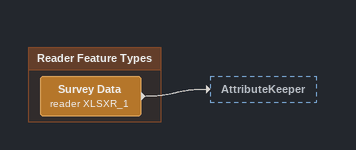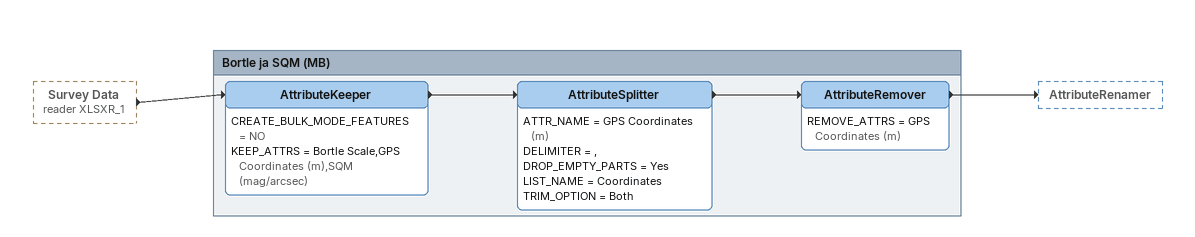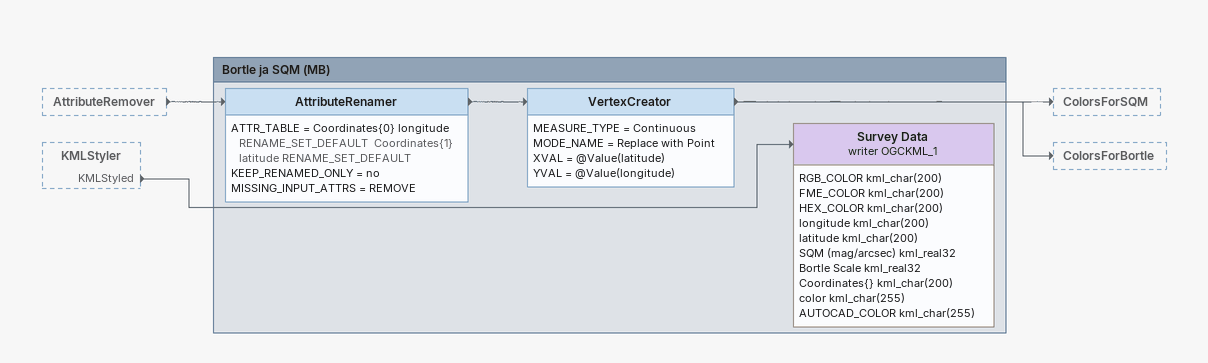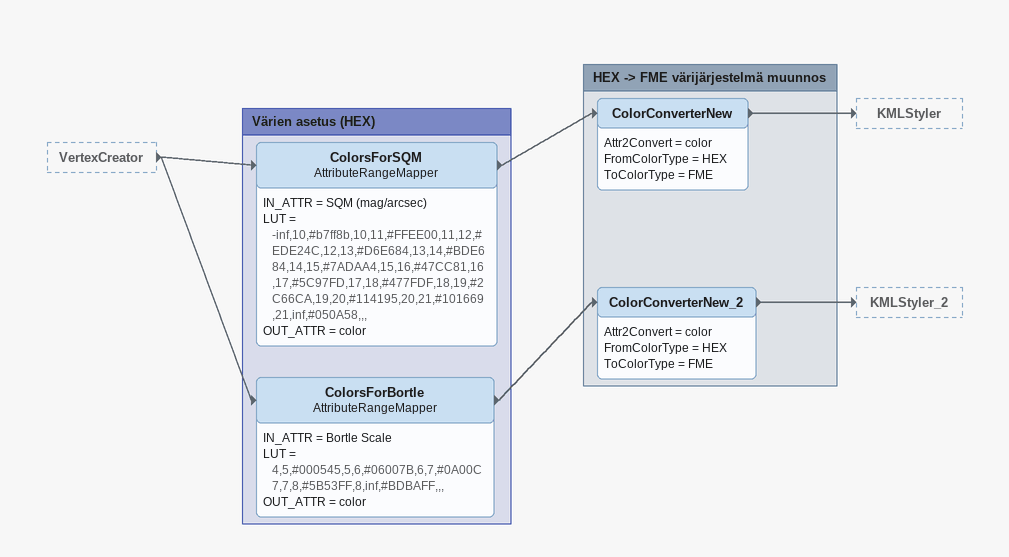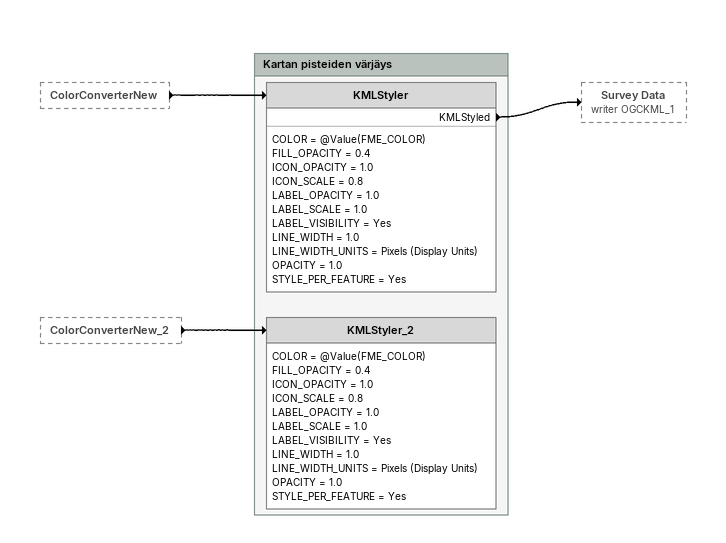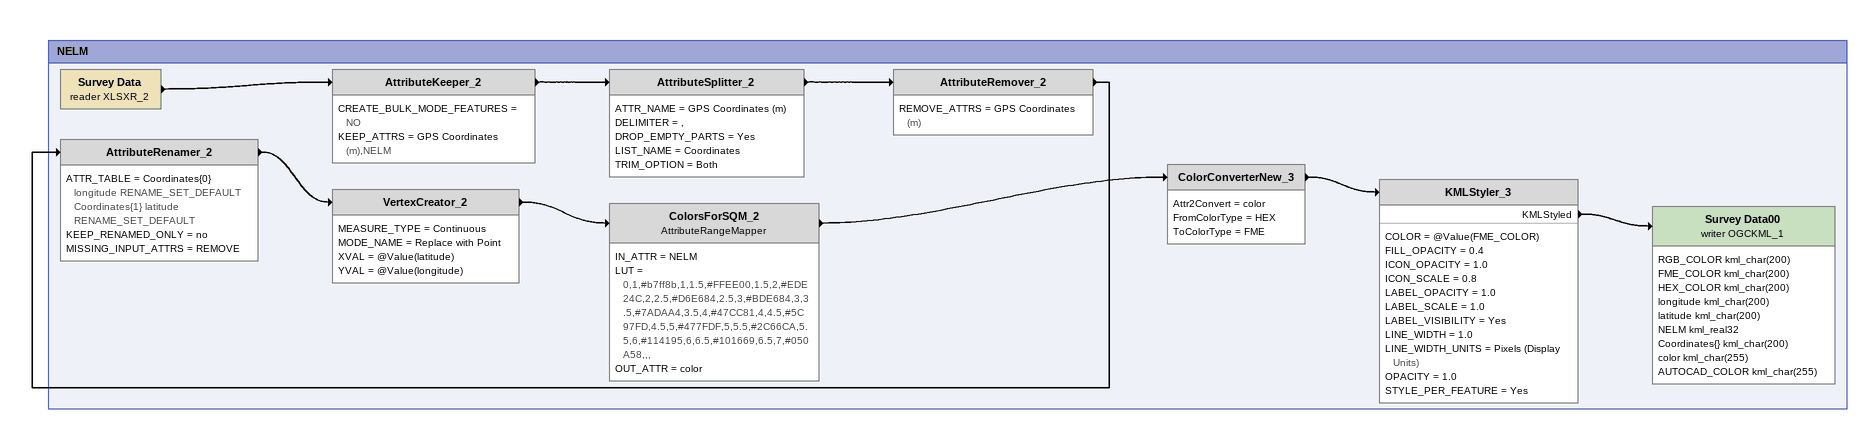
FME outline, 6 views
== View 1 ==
Bookmark: Reader Feature Types
Survey Data (reader XLSXR_1)
    -> AttributeKeeper

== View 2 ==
Survey Data (reader XLSXR_1) [outside]
    -> AttributeKeeper

Bookmark: Bortle ja SQM (MB)
AttributeKeeper
    CREATE_BULK_MODE_FEATURES = NO
    KEEP_ATTRS = Bortle Scale,GPS Coordinates (m),SQM (mag/arcsec)
    -> AttributeSplitter
AttributeSplitter
    ATTR_NAME = GPS Coordinates (m)
    DELIMITER = ,
    DROP_EMPTY_PARTS = Yes
    LIST_NAME = Coordinates
    TRIM_OPTION = Both
    -> AttributeRemover
AttributeRemover
    REMOVE_ATTRS = GPS Coordinates (m)
    -> AttributeRenamer

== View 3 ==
AttributeRemover [outside]
    -> AttributeRenamer
KMLStyler [outside]
    KMLStyled -> Survey Data (writer OGCKML_1)

Bookmark: Bortle ja SQM (MB)
AttributeRenamer
    ATTR_TABLE = Coordinates{0} longitude RENAME_SET_DEFAULT  Coordinates{1} latitude RENAME_SET_DEFAULT
    KEEP_RENAMED_ONLY = no
    MISSING_INPUT_ATTRS = REMOVE
    -> VertexCreator
VertexCreator
    MEASURE_TYPE = Continuous
    MODE_NAME = Replace with Point
    XVAL = @Value(latitude)
    YVAL = @Value(longitude)
    -> ColorsForSQM
    -> ColorsForBortle
Survey Data (writer OGCKML_1)
    attributes: RGB_COLOR kml_char(200), FME_COLOR kml_char(200), HEX_COLOR kml_char(200), longitude kml_char(200), latitude kml_char(200), SQM (mag/arcsec) kml_real32, Bortle Scale kml_real32, Coordinates{} kml_char(200), color kml_char(255), AUTOCAD_COLOR kml_char(255)

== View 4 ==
VertexCreator [outside]
    -> ColorsForSQM
    -> ColorsForBortle

Bookmark: Värien asetus (HEX)
ColorsForSQM: AttributeRangeMapper
    IN_ATTR = SQM (mag/arcsec)
    LUT = -inf,10,#b7ff8b,10,11,#FFEE00,11,12,#EDE24C,12,13,#D6E684,13,14,#BDE684,14,15,#7ADAA4,15,16,#47CC81,16,17,#5C97FD,17,18,#477FDF,18,19,#2C66CA,19,20,#114195,20,21,#101669,21,inf,#050A58,,,
    OUT_ATTR = color
    -> ColorConverterNew
ColorsForBortle: AttributeRangeMapper
    IN_ATTR = Bortle Scale
    LUT = 4,5,#000545,5,6,#06007B,6,7,#0A00C7,7,8,#5B53FF,8,inf,#BDBAFF,,,
    OUT_ATTR = color
    -> ColorConverterNew_2

Bookmark: HEX -> FME värijärjestelmä muunnos
ColorConverterNew
    Attr2Convert = color
    FromColorType = HEX
    ToColorType = FME
    -> KMLStyler
ColorConverterNew_2
    Attr2Convert = color
    FromColorType = HEX
    ToColorType = FME
    -> KMLStyler_2

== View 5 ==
ColorConverterNew [outside]
    -> KMLStyler
ColorConverterNew_2 [outside]
    -> KMLStyler_2

Bookmark: Kartan pisteiden värjäys
KMLStyler
    COLOR = @Value(FME_COLOR)
    FILL_OPACITY = 0.4
    ICON_OPACITY = 1.0
    ICON_SCALE = 0.8
    LABEL_OPACITY = 1.0
    LABEL_SCALE = 1.0
    LABEL_VISIBILITY = Yes
    LINE_WIDTH = 1.0
    LINE_WIDTH_UNITS = Pixels (Display Units)
    OPACITY = 1.0
    STYLE_PER_FEATURE = Yes
    KMLStyled -> Survey Data (writer OGCKML_1)
KMLStyler_2
    COLOR = @Value(FME_COLOR)
    FILL_OPACITY = 0.4
    ICON_OPACITY = 1.0
    ICON_SCALE = 0.8
    LABEL_OPACITY = 1.0
    LABEL_SCALE = 1.0
    LABEL_VISIBILITY = Yes
    LINE_WIDTH = 1.0
    LINE_WIDTH_UNITS = Pixels (Display Units)
    OPACITY = 1.0
    STYLE_PER_FEATURE = Yes

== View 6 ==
Bookmark: NELM
Survey Data (reader XLSXR_2)
    -> AttributeKeeper_2
AttributeKeeper_2
    CREATE_BULK_MODE_FEATURES = NO
    KEEP_ATTRS = GPS Coordinates (m),NELM
    -> AttributeSplitter_2
AttributeSplitter_2
    ATTR_NAME = GPS Coordinates (m)
    DELIMITER = ,
    DROP_EMPTY_PARTS = Yes
    LIST_NAME = Coordinates
    TRIM_OPTION = Both
    -> AttributeRemover_2
AttributeRemover_2
    REMOVE_ATTRS = GPS Coordinates (m)
    -> AttributeRenamer_2
AttributeRenamer_2
    ATTR_TABLE = Coordinates{0} longitude RENAME_SET_DEFAULT  Coordinates{1} latitude RENAME_SET_DEFAULT
    KEEP_RENAMED_ONLY = no
    MISSING_INPUT_ATTRS = REMOVE
    -> VertexCreator_2
VertexCreator_2
    MEASURE_TYPE = Continuous
    MODE_NAME = Replace with Point
    XVAL = @Value(latitude)
    YVAL = @Value(longitude)
    -> ColorsForSQM_2
ColorsForSQM_2: AttributeRangeMapper
    IN_ATTR = NELM
    LUT = 0,1,#b7ff8b,1,1.5,#FFEE00,1.5,2,#EDE24C,2,2.5,#D6E684,2.5,3,#BDE684,3,3.5,#7ADAA4,3.5,4,#47CC81,4,4.5,#5C97FD,4.5,5,#477FDF,5,5.5,#2C66CA,5.5,6,#114195,6,6.5,#101669,6.5,7,#050A58,,,
    OUT_ATTR = color
    -> ColorConverterNew_3
ColorConverterNew_3
    Attr2Convert = color
    FromColorType = HEX
    ToColorType = FME
    -> KMLStyler_3
KMLStyler_3
    COLOR = @Value(FME_COLOR)
    FILL_OPACITY = 0.4
    ICON_OPACITY = 1.0
    ICON_SCALE = 0.8
    LABEL_OPACITY = 1.0
    LABEL_SCALE = 1.0
    LABEL_VISIBILITY = Yes
    LINE_WIDTH = 1.0
    LINE_WIDTH_UNITS = Pixels (Display Units)
    OPACITY = 1.0
    STYLE_PER_FEATURE = Yes
    KMLStyled -> Survey Data00 (writer OGCKML_1)
Survey Data00 (writer OGCKML_1)
    attributes: RGB_COLOR kml_char(200), FME_COLOR kml_char(200), HEX_COLOR kml_char(200), longitude kml_char(200), latitude kml_char(200), NELM kml_real32, Coordinates{} kml_char(200), color kml_char(255), AUTOCAD_COLOR kml_char(255)
